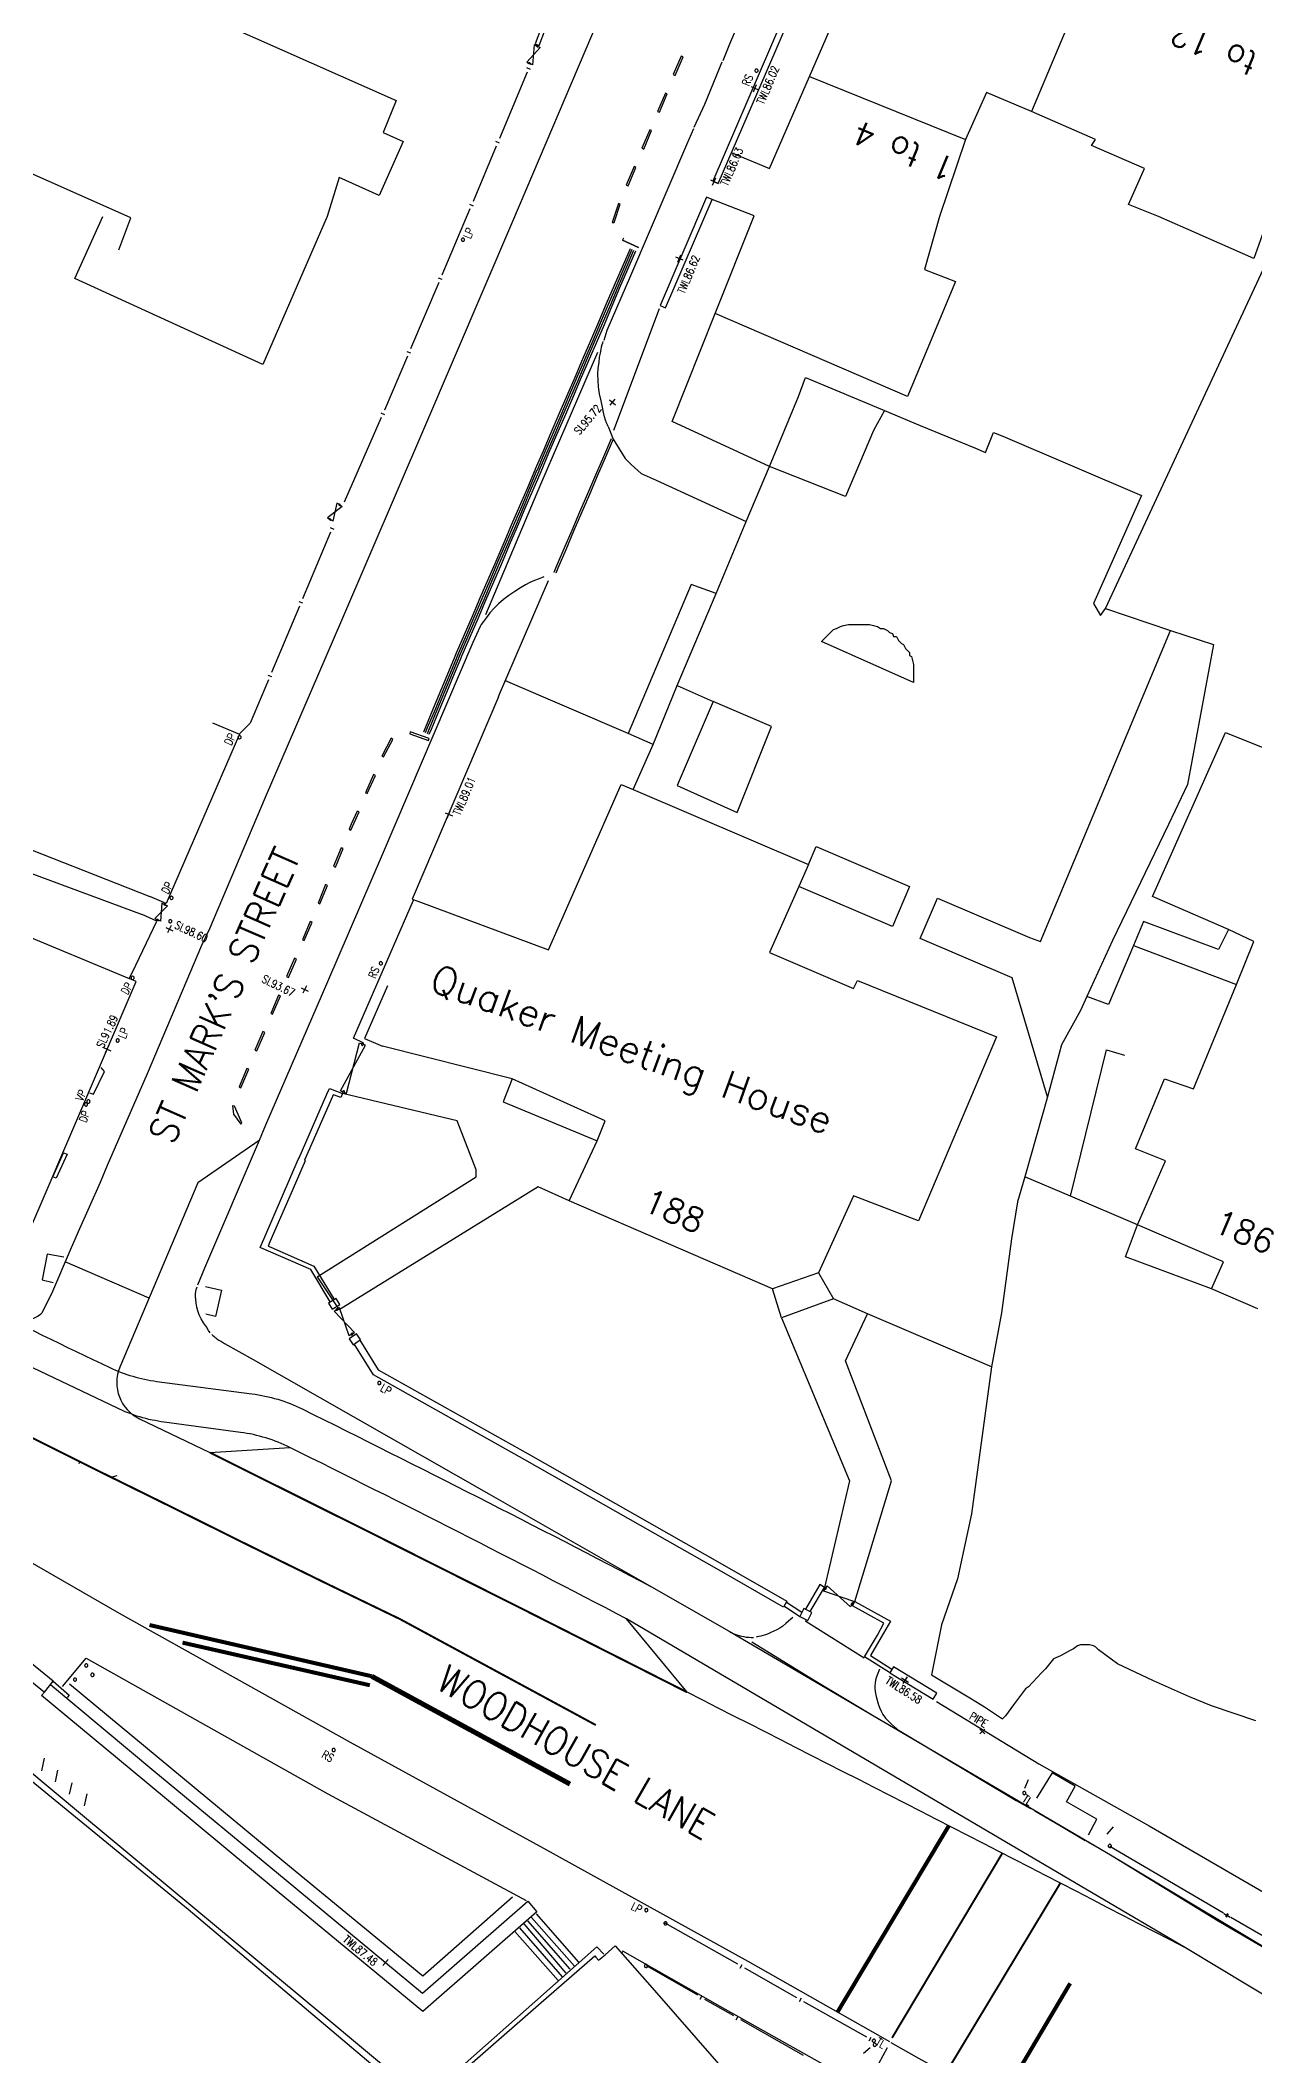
# Model space of a CAD drawing. Extents: x 427500 to 429848, y 434500 to 436505.
# Drawn here: x 429389.2 to 429449.8, y 434908.1 to 435008.8 of the extents above; entities that cross this region are included whole.
import ezdxf

# ---------------------------------------------------------------- set-up
doc = ezdxf.new("R2010")
doc.units = 0
for name, pattern in [('1003', [0.9, 0.6, -0.3]), ('1004', [6, 4, -2]), ('1010', [2, 1, -1]), ('1055', [0.6, 0.1, -0.5])]:
    doc.linetypes.add(name, pattern=pattern)
doc.layers.get('0').update_dxf_attribs({"color": 222})
for name, color, linetype in [('LPTIP_Ex_Base', 8, 'Continuous'), ('PRO-MARKINGS', 7, 'Continuous'), ('PROPOSED', 1, 'Continuous'), ('ROADNAME', 7, 'Continuous')]:
    doc.layers.add(name, color=color, linetype=linetype)
doc.styles.add('LCC Romans', font='romans.shx', dxfattribs={"width": 0.9})
doc.styles.add('MtXpl_Romans', font='romans__.ttf')
doc.styles.get("Standard").update_dxf_attribs({"font": 'romans.shx'})

# ---------------------------------------------------------------- blocks, each defined once
blk = doc.blocks.new('MH_LINE')
at = {"color": 0, "linetype": 'ByBlock', "flags": 128}
blk.add_lwpolyline([(-0.5, 0), (0.5, 0)], dxfattribs=at)
blk = doc.blocks.new('FENCE_UP')
at = {"color": 0, "linetype": 'ByBlock', "flags": 128}
blk.add_lwpolyline([(0, 0.5), (0, -0.5)], dxfattribs=at)
blk = doc.blocks.new('GATE')
at = {"color": 0, "linetype": 'ByBlock', "flags": 128}
for points in [[(-0.450902, 0), (-0.451904, 0.007014), (-0.455912, 0.014028), (-0.460922, 0.019038), (-0.467936, 0.023046), (-0.475952, 0.024048), (-0.482966, 0.023046), (-0.48998, 0.019038), (-0.49499, 0.014028), (-0.498998, 0.007014), (-0.5, 0), (-0.498998, -0.007014), (-0.49499, -0.014028), (-0.48998, -0.019038), (-0.482966, -0.023046), (-0.475952, -0.024048), (-0.467936, -0.023046), (-0.460922, -0.019038), (-0.455912, -0.014028), (-0.451904, -0.007014)], [(-0.475952, 0.024048), (-0.475952, 0.078156), (0.475952, -0.078156), (0.475952, -0.024048)], [(-0.475952, -0.024048), (-0.475952, -0.078156), (0.475952, 0.078156), (0.475952, 0.024048)], [(-0.450902, 0), (-0.451904, -0.007014)], [(0.5, 0), (0.498998, 0.007014), (0.49499, 0.014028), (0.48998, 0.019038), (0.482966, 0.023046), (0.475952, 0.024048), (0.467936, 0.023046), (0.460922, 0.019038), (0.455912, 0.014028), (0.451904, 0.007014), (0.450902, 0), (0.451904, -0.007014), (0.455912, -0.014028), (0.460922, -0.019038), (0.467936, -0.023046), (0.475952, -0.024048), (0.482966, -0.023046), (0.48998, -0.019038), (0.49499, -0.014028), (0.498998, -0.007014)], [(0.5, 0), (0.498998, -0.007014)]]:
    blk.add_lwpolyline(points, dxfattribs=at)
blk = doc.blocks.new('CIRCL')
at = {"color": 0, "linetype": 'ByBlock', "flags": 128}
for points in [[(0.5, 0), (0.475, 0.154), (0.404, 0.293), (0.293, 0.404), (0.154, 0.475), (0, 0.5), (-0.154, 0.475), (-0.293, 0.404), (-0.404, 0.293), (-0.475, 0.154), (-0.5, 0), (-0.475, -0.154), (-0.404, -0.293), (-0.293, -0.404), (-0.154, -0.475), (0, -0.5), (0.154, -0.475), (0.293, -0.404), (0.404, -0.293), (0.475, -0.154)], [(0.5, 0), (0.475, -0.154)]]:
    blk.add_lwpolyline(points, dxfattribs=at)
blk = doc.blocks.new('CROSS_1')
at = {"color": 0, "linetype": 'ByBlock', "flags": 128}
for points in [[(-0.5, 0.5), (0.5, -0.5)], [(0.5, 0.5), (-0.5, -0.5)]]:
    blk.add_lwpolyline(points, dxfattribs=at)
blk = doc.blocks.new('SPOT')
at = {"color": 0, "linetype": 'ByBlock', "flags": 128}
for points in [[(-0.5, 0), (0.5, 0)], [(0, 0.5), (0, -0.5)]]:
    blk.add_lwpolyline(points, dxfattribs=at)

msp = doc.modelspace()

# ---------------------------------------------------------------- linework, layer by layer
at = {"layer": 'LPTIP_Ex_Base', "color": 251, "true_color": 0x636466}
for p, q in [((429427.6, 435007), (429430, 435012.5)), ((429442.05, 435013.2), (429438.7, 435005.25)), ((429398.46, 435009.56), (429406.95, 435005.8)), ((429425.6, 435002.4), (429427.6, 435007)), ((429427.6, 435007), (429435.4, 435003.85)), ((429406.95, 435005.8), (429406.3, 435004.2)), ((429436.45, 435006.2), (429435.4, 435003.85)), ((429438.7, 435005.25), (429436.45, 435006.2)), ((429441.9, 435003.85), (429438.7, 435005.25)), ((429406.3, 435004.2), (429407.3, 435003.75)), ((429393.7, 434999.93), (429384.39, 435004.08)), ((429407.3, 435003.75), (429406.1, 435001.05)), ((429435.4, 435003.85), (429434.1, 435000)), ((429441.7, 435003.55), (429441.9, 435003.85)), ((429444.35, 435002.4), (429441.7, 435003.55)), ((429423.72, 435003.18), (429423.72, 435003.18)), ((429423.72, 435003.18), (429425.6, 435002.4)), ((429443.55, 435000.6), (429444.35, 435002.4)), ((429404.1, 435001.95), (429403.5, 435000)), ((429406.1, 435001.05), (429404.1, 435001.95)), ((429424.84, 435000.03), (429422.74, 435000.85)), ((429445.05, 435000), (429443.55, 435000.6)), ((429390.9, 434996.9), (429392.3, 435000)), ((429393.1, 434998.33), (429393.7, 434999.93)), ((429403.5, 435000), (429400.3, 434992.6)), ((429422.9, 434995.15), (429424.84, 435000.03)), ((429434.1, 435000), (429433.35, 434997.35)), ((429442.4, 434980.4), (429451.5, 435000)), ((429446.41, 434999.4), (429445.05, 435000)), ((429449.8, 434997.9), (429446.41, 434999.4)), ((429450.55, 435000), (429449.8, 434997.9)), ((429433.35, 434997.35), (429434.9, 434996.75)), ((429400.3, 434992.6), (429390.9, 434996.9)), ((429434.9, 434996.75), (429432.5, 434991)), ((429420.75, 434989.75), (429422.9, 434995.15)), ((429432.5, 434991), (429422.9, 434995.15)), ((429427.05, 434991), (429427.4, 434991.95)), ((429427.4, 434991.95), (429431.35, 434990.3)), ((429425.6, 434987.5), (429427.05, 434991)), ((429431.35, 434990.3), (429430.8, 434989.3)), ((429431.35, 434990.3), (429433.14, 434989.55)), ((429417.54, 434989.5), (429417.79, 434988.86)), ((429425.6, 434987.5), (429420.75, 434989.75)), ((429430.8, 434989.3), (429429.4, 434986)), ((429433.14, 434989.55), (429435.9, 434988.41)), ((429436.4, 434988.2), (429436.8, 434989.2)), ((429436.8, 434989.2), (429437.27, 434989.01)), ((429417.79, 434988.86), (429417.79, 434988.86)), ((429417.79, 434988.86), (429417.79, 434988.86)), ((429417.79, 434988.86), (429418.4, 434987.9)), ((429435.9, 434988.41), (429436.4, 434988.2)), ((429437.27, 434989.01), (429444.2, 434986.05)), ((429418.4, 434987.9), (429418.4, 434987.9)), ((429418.4, 434987.9), (429418.7, 434987.6)), ((429418.7, 434987.6), (429419.2, 434987.15)), ((429419.2, 434987.15), (429419.94, 434986.81)), ((429424.45, 434984.75), (429425.6, 434987.5)), ((429429.4, 434986), (429425.6, 434987.5)), ((429419.94, 434986.81), (429424.45, 434984.75)), ((429444.2, 434986.05), (429441.8, 434980.65)), ((429422.95, 434981.15), (429424.45, 434984.75)), ((429421.7, 434981.6), (429418.55, 434974.15)), ((429421, 434976.55), (429422.95, 434981.15)), ((429422.95, 434981.15), (429421.7, 434981.6)), ((429441.8, 434980.65), (429442.15, 434980.05)), ((429442.15, 434980.05), (429442.4, 434980.4)), ((429442.4, 434980.4), (429445.65, 434979.3)), ((429428.2, 434978.75), (429428.8, 434979.35)), ((429428.8, 434979.35), (429428.95, 434979.4)), ((429428.95, 434979.4), (429429.15, 434979.5)), ((429429.15, 434979.5), (429429.3, 434979.55)), ((429429.3, 434979.55), (429429.55, 434979.6)), ((429429.55, 434979.6), (429430.6, 434979.6)), ((429430.6, 434979.6), (429431, 434979.5)), ((429431, 434979.5), (429431.15, 434979.4)), ((429431.15, 434979.4), (429431.3, 434979.4)), ((429431.3, 434979.4), (429431.5, 434979.3)), ((429431.5, 434979.3), (429431.6, 434979.2)), ((429431.6, 434979.2), (429431.75, 434979.15)), ((429431.75, 434979.15), (429431.8, 434979)), ((429439.15, 434963.75), (429445.65, 434979.3)), ((429445.65, 434979.3), (429447.8, 434978.6)), ((429432.8, 434976.7), (429428.2, 434978.75)), ((429431.8, 434979), (429431.95, 434979)), ((429431.95, 434979), (429432.05, 434978.8)), ((429432.05, 434978.8), (429432.2, 434978.65)), ((429432.2, 434978.65), (429432.3, 434978.6)), ((429432.3, 434978.6), (429432.4, 434978.4)), ((429432.4, 434978.4), (429432.6, 434978.2)), ((429432.6, 434978.2), (429432.6, 434978.05)), ((429432.6, 434978.05), (429432.7, 434978)), ((429447.8, 434978.6), (429446.5, 434971.6)), ((429432.7, 434978), (429432.8, 434977.6)), ((429432.8, 434977.6), (429432.8, 434976.7)), ((429418.55, 434974.15), (429412.41, 434976.78)), ((429419.8, 434973.6), (429421, 434976.55)), ((429421, 434976.55), (429422.8, 434975.75)), ((429422.8, 434975.75), (429421, 434971.55)), ((429425.7, 434974.5), (429422.8, 434975.75)), ((429419.8, 434973.6), (429418.55, 434974.15)), ((429424, 434970.2), (429425.7, 434974.5)), ((429444.75, 434966), (429448.4, 434974.2)), ((429448.4, 434974.2), (429451, 434973.15)), ((429418.8, 434971.35), (429419.8, 434973.6)), ((429414.57, 434963.34), (429418.2, 434971.6)), ((429418.2, 434971.6), (429418.8, 434971.35)), ((429418.8, 434971.35), (429427.55, 434967.6)), ((429421, 434971.55), (429424, 434970.2)), ((429446.5, 434971.6), (429445.55, 434969.6)), ((429382.16, 434970.91), (429394.65, 434966.01)), ((429445.55, 434969.6), (429442.75, 434963.8)), ((429427.55, 434967.6), (429427.94, 434968.51)), ((429427.94, 434968.51), (429432.61, 434966.51)), ((429386.8, 434967.88), (429394.27, 434965.11)), ((429427.55, 434967.6), (429427.07, 434966.51)), ((429427.07, 434966.51), (429425.6, 434963.2)), ((429431.75, 434964.5), (429427.07, 434966.51)), ((429432.61, 434966.51), (429431.75, 434964.5)), ((429433.14, 434963.91), (429434, 434965.92)), ((429434, 434965.92), (429438.6, 434963.95)), ((429448.55, 434964.35), (429444.75, 434966)), ((429408.03, 434965.77), (429414.57, 434963.34)), ((429387.93, 434964.27), (429393.62, 434961.9)), ((429437.74, 434961.94), (429433.14, 434963.91)), ((429438.6, 434963.95), (429439.15, 434963.75)), ((429444.3, 434964.75), (429443.8, 434963.55)), ((429448.05, 434963.35), (429444.3, 434964.75)), ((429448.55, 434964.35), (429448.05, 434963.35)), ((429449.8, 434963.75), (429448.55, 434964.35)), ((429425.6, 434963.2), (429429.8, 434961.4)), ((429442.75, 434963.8), (429441.47, 434961.01)), ((429443.8, 434963.55), (429442.55, 434960.6)), ((429443.8, 434963.55), (429448.95, 434961.6)), ((429448.95, 434961.6), (429449.8, 434963.75)), ((429439.5, 434956), (429437.74, 434961.94)), ((429429.8, 434961.4), (429430, 434961.8)), ((429430, 434961.8), (429436.95, 434959)), ((429441.47, 434961.01), (429441.15, 434960.3)), ((429442.55, 434960.6), (429441.47, 434961.01)), ((429446.8, 434956.4), (429448.95, 434961.6)), ((429441.15, 434960.3), (429440.2, 434958.6)), ((429436.95, 434959), (429433.05, 434949.8)), ((429412.75, 434956.9), (429406.27, 434958.52)), ((429440.2, 434958.6), (429439.5, 434956)), ((429440.65, 434951.02), (429442.45, 434958.34)), ((429442.45, 434958.34), (429443.34, 434958.08)), ((429412.75, 434956.9), (429412.3, 434955.75)), ((429417.4, 434954.8), (429412.75, 434956.9)), ((429443.9, 434953.4), (429445.35, 434956.9)), ((429445.35, 434956.9), (429446.8, 434956.4)), ((429410, 434954.8), (429404.27, 434956.16)), ((429439.5, 434956), (429438.36, 434951.99)), ((429412.3, 434955.75), (429417, 434953.8)), ((429410.95, 434952.35), (429410, 434954.8)), ((429417, 434953.8), (429417.4, 434954.8)), ((429415.6, 434950.8), (429417, 434953.8)), ((429445.4, 434952.8), (429443.9, 434953.4)), ((429403, 434947), (429410.95, 434952)), ((429410.95, 434952), (429410.95, 434952.35)), ((429438.36, 434951.99), (429438, 434950.75)), ((429440.65, 434951.02), (429438.36, 434951.99)), ((429444, 434949.6), (429445.4, 434952.8)), ((429414.05, 434951.5), (429404.1, 434945.35)), ((429415.6, 434950.8), (429414.05, 434951.5)), ((429429.8, 434951.05), (429428.05, 434947.2)), ((429433.05, 434949.8), (429429.8, 434951.05)), ((429444, 434949.6), (429440.65, 434951.02)), ((429425.75, 434946.4), (429415.6, 434950.8)), ((429438, 434950.75), (429437.7, 434948.9)), ((429437.7, 434948.9), (429437.2, 434945.2)), ((429443.4, 434948), (429444, 434949.6)), ((429448.3, 434947.75), (429444, 434949.6)), ((429447.7, 434946.4), (429443.4, 434948)), ((429403, 434947), (429404.1, 434945.35)), ((429428.05, 434947.2), (429425.75, 434946.4)), ((429428.05, 434947.2), (429428.8, 434945.9)), ((429447.7, 434946.4), (429448.3, 434947.75)), ((429426.2, 434944.95), (429425.75, 434946.4)), ((429428.8, 434945.9), (429426.2, 434944.95)), ((429430.5, 434945.15), (429428.8, 434945.9)), ((429450, 434945.4), (429447.7, 434946.4)), ((429426.2, 434944.95), (429429.6, 434936.8)), ((429429.4, 434942.8), (429430.5, 434945.15)), ((429436.7, 434942.5), (429430.5, 434945.15)), ((429437.2, 434945.2), (429436.7, 434942.5)), ((429431.7, 434936.8), (429429.4, 434942.8)), ((429436.7, 434942.5), (429435.7, 434935.15)), ((429429.6, 434936.8), (429428.35, 434931.47)), ((429429.88, 434930.76), (429431.7, 434936.8)), ((429435.7, 434935.15), (429435, 434931.9)), ((429435, 434931.9), (429434.2, 434929.6)), ((429434.2, 434929.6), (429433.7, 434927.1)), ((429439.8, 434927.9), (429439.4, 434927.4)), ((429440.15, 434928.05), (429439.8, 434927.9)), ((429440.6, 434928.3), (429440.15, 434928.05)), ((429440.8, 434928.4), (429440.6, 434928.3)), ((429441, 434928.55), (429440.8, 434928.4)), ((429441.15, 434928.6), (429441, 434928.55)), ((429441.6, 434928.6), (429441.15, 434928.6)), ((429441.8, 434928.55), (429441.6, 434928.6)), ((429441.9, 434928.5), (429441.8, 434928.55)), ((429442.05, 434928.35), (429441.9, 434928.5)), ((429443, 434927.65), (429442.05, 434928.35)), ((429444.8, 434926.8), (429443, 434927.65)), ((429433.7, 434927.1), (429435.7, 434925.9)), ((429439.2, 434927.2), (429438.55, 434926.5)), ((429439.4, 434927.4), (429439.2, 434927.2)), ((429446.6, 434926), (429444.8, 434926.8)), ((429435.7, 434925.9), (429436.35, 434925.5)), ((429438.4, 434926.4), (429437.8, 434925.6)), ((429438.55, 434926.5), (429438.4, 434926.4)), ((429447.7, 434925.55), (429446.6, 434926)), ((429436.35, 434925.5), (429437.25, 434924.9)), ((429437.4, 434925.05), (429437.25, 434924.9)), ((429437.8, 434925.6), (429437.4, 434925.05)), ((429449.9, 434924.8), (429447.7, 434925.55))]:
    msp.add_line(p, q, dxfattribs=at)
at = {"layer": 'LPTIP_Ex_Base', "color": 251, "true_color": 0x636466, "flags": 128}
for points in [[(429423.3, 435007.8), (429423.62, 435008.62), (429426.7, 435015.82), (429429.78, 435023.02), (429434.02, 435032.88)], [(429417.05, 435009.81), (429412.77, 434999.75), (429408.37, 434989.46), (429404.22, 434979.81), (429400.41, 434970.95), (429397.63, 434964.39), (429397.23, 434963.56), (429394.51, 434957.15), (429392.51, 434952.56), (429392.16, 434951.71), (429391.06, 434949.24)], [(429413.65, 435007.58), (429413.65, 435007.58)], [(429421.29, 435007.97), (429421.2, 435008.01), (429420.8, 435007.09), (429420.9, 435007.05), (429421.29, 435007.97)], [(429421.85, 435004.46), (429422.38, 435005.62), (429423.25, 435007.72)], [(429413.5, 435007.21), (429412.11, 435003.89)], [(429420.5, 435006.13), (429420.41, 435006.17), (429420.02, 435005.25), (429420.11, 435005.21), (429420.5, 435006.13)], [(429417.35, 434993.82), (429417.5, 434994.32), (429418.68, 434997.05), (429421.48, 435003.59), (429421.82, 435004.4)], [(429419.72, 435004.29), (429419.63, 435004.33), (429419.23, 435003.41), (429419.33, 435003.37), (429419.72, 435004.29)], [(429411.95, 435003.52), (429410.8, 435000.75), (429410.8, 435000.75)], [(429418.93, 435002.45), (429418.84, 435002.49), (429418.45, 435001.57), (429418.54, 435001.53), (429418.93, 435002.45)], [(429410.64, 435000.38), (429409.23, 434997.06)], [(429418.15, 435000.61), (429418.06, 435000.65), (429417.75, 434999.69), (429417.85, 434999.69), (429418.15, 435000.61)], [(429418.64, 434998.38), (429418.24, 434997.46), (429417.85, 434996.54), (429417.45, 434995.63), (429417.06, 434994.71), (429416.66, 434993.79), (429416.27, 434992.87), (429415.88, 434991.95), (429415.48, 434991.03), (429415.09, 434990.11), (429414.69, 434989.19), (429414.3, 434988.27), (429413.9, 434987.36), (429413.9, 434987.35), (429413.51, 434986.44), (429413.12, 434985.52), (429412.72, 434984.6), (429412.33, 434983.68), (429411.93, 434982.76), (429411.54, 434981.84), (429411.14, 434980.92), (429410.75, 434980), (429410.36, 434979.08), (429409.96, 434978.17), (429409.85, 434977.92), (429409.57, 434977.24), (429409.19, 434976.32), (429408.81, 434975.4), (429408.42, 434974.47), (429408.32, 434974.22), (429408.32, 434974.22)], [(429418.73, 434998.34), (429418.33, 434997.42), (429417.94, 434996.51), (429417.55, 434995.59), (429417.15, 434994.67), (429416.76, 434993.75), (429416.36, 434992.83), (429415.97, 434991.91), (429415.57, 434990.99), (429415.18, 434990.07), (429414.78, 434989.15), (429414.39, 434988.24), (429414, 434987.32), (429413.99, 434987.31), (429413.6, 434986.4), (429413.21, 434985.48), (429412.81, 434984.56), (429412.42, 434983.64), (429412.02, 434982.72), (429411.63, 434981.8), (429411.24, 434980.88), (429410.84, 434979.96), (429410.45, 434979.05), (429410.05, 434978.13), (429409.95, 434977.88), (429409.67, 434977.2), (429409.28, 434976.28), (429408.9, 434975.36), (429408.51, 434974.43), (429408.41, 434974.18), (429408.41, 434974.18)], [(429418.82, 434998.3), (429418.43, 434997.39), (429418.03, 434996.47), (429417.64, 434995.55), (429417.24, 434994.63), (429416.85, 434993.71), (429416.45, 434992.79), (429416.06, 434991.87), (429415.67, 434990.95), (429415.27, 434990.03), (429414.88, 434989.11), (429414.48, 434988.2), (429414.09, 434987.28), (429414.08, 434987.27), (429413.69, 434986.36), (429413.3, 434985.44), (429412.91, 434984.52), (429412.51, 434983.6), (429412.12, 434982.68), (429411.72, 434981.76), (429411.33, 434980.84), (429410.93, 434979.92), (429410.54, 434979.01), (429410.14, 434978.09), (429410.04, 434977.84), (429409.76, 434977.16), (429409.37, 434976.24), (429408.99, 434975.32), (429408.61, 434974.39), (429408.5, 434974.14), (429408.5, 434974.14)], [(429418.91, 434998.26), (429418.52, 434997.35), (429418.12, 434996.43), (429417.73, 434995.51), (429417.34, 434994.59), (429416.94, 434993.67), (429416.55, 434992.75), (429416.15, 434991.83), (429415.76, 434990.91), (429415.36, 434989.99), (429414.97, 434989.08), (429414.57, 434988.16), (429414.18, 434987.24), (429414.18, 434987.23), (429413.79, 434986.32), (429413.39, 434985.4), (429413, 434984.48), (429412.6, 434983.56), (429412.21, 434982.64), (429411.81, 434981.72), (429411.42, 434980.8), (429411.03, 434979.89), (429410.63, 434978.97), (429410.24, 434978.05), (429410.13, 434977.8), (429409.85, 434977.13), (429409.47, 434976.2), (429409.08, 434975.28), (429408.7, 434974.36), (429408.59, 434974.1), (429408.59, 434974.1)], [(429418.32, 434998.91), (429418.26, 434998.82), (429419.06, 434998.44), (429418.26, 434998.82)], [(429409.08, 434996.7), (429407.67, 434993.38)], [(429417.83, 434989.32), (429420.12, 434995.39)], [(429411.44, 434980.11), (429414.18, 434986.62), (429417.03, 434993.21)], [(429417.54, 434989.5), (429417.51, 434989.58), (429417.47, 434989.69), (429417.42, 434989.82), (429417.37, 434989.99), (429417.32, 434990.2), (429417.26, 434990.47), (429417.19, 434990.79), (429417.12, 434991.14), (429417.07, 434991.49), (429417.04, 434991.81), (429417.03, 434992.11), (429417.05, 434992.41), (429417.09, 434992.7), (429417.12, 434992.96), (429417.16, 434993.17), (429417.19, 434993.35), (429417.22, 434993.49), (429417.25, 434993.6), (429417.28, 434993.69), (429417.3, 434993.75)], [(429407.52, 434993.01), (429406.37, 434990.32), (429406.37, 434990.32)], [(429406.21, 434989.95), (429404.36, 434985.72)], [(429417.7, 434988.89), (429417.31, 434987.98), (429416.91, 434987.06), (429416.52, 434986.14), (429416.12, 434985.22), (429415.73, 434984.3), (429415.34, 434983.38), (429414.94, 434982.46), (429414.84, 434982.21), (429414.84, 434982.21)], [(429417.79, 434988.86), (429417.4, 434987.94), (429417, 434987.02), (429416.61, 434986.1), (429416.22, 434985.18), (429415.82, 434984.26), (429415.43, 434983.34), (429415.04, 434982.42), (429414.93, 434982.17), (429414.93, 434982.17)], [(429403.68, 434984.21), (429402.28, 434980.89)], [(429403.83, 434984.57), (429403.83, 434984.57)], [(429414.33, 434981.98), (429414.21, 434981.93), (429414.05, 434981.87), (429413.86, 434981.8), (429413.64, 434981.7), (429413.42, 434981.58), (429413.17, 434981.43), (429412.88, 434981.25), (429412.59, 434981.05), (429412.31, 434980.85), (429412.06, 434980.64), (429411.85, 434980.42), (429411.64, 434980.18), (429411.46, 434979.95), (429411.31, 434979.75), (429411.2, 434979.61), (429411.16, 434979.5)], [(429412.07, 434976), (429414.56, 434981.8)], [(429402.12, 434980.52), (429400.73, 434977.2)], [(429411.16, 434979.5), (429410.79, 434978.7), (429406.26, 434968.09), (429403.52, 434961.74), (429400.43, 434954.57), (429400.11, 434953.81), (429397.37, 434947.43), (429397.03, 434946.58)], [(429400.57, 434976.83), (429399.66, 434974.67), (429399.15, 434974.15)], [(429412.06, 434975.98), (429407.76, 434965.88), (429408.03, 434965.77)], [(429397.77, 434974.69), (429399.13, 434974.12), (429395.46, 434965.65), (429394.65, 434966.01)], [(429408.57, 434973.81), (429408.61, 434973.91), (429407.66, 434974.24), (429407.64, 434974.14), (429408.57, 434973.81)], [(429406.78, 434973.85), (429406.7, 434973.92), (429406.24, 434973.02), (429406.33, 434972.98), (429406.78, 434973.85)], [(429405.92, 434972.06), (429405.83, 434972.11), (429405.42, 434971.19), (429405.51, 434971.15), (429405.92, 434972.06)], [(429405.1, 434970.24), (429405.01, 434970.28), (429404.71, 434969.62), (429404.6, 434969.37), (429404.69, 434969.33), (429405.1, 434970.24)], [(429404.31, 434968.41), (429404.21, 434968.44), (429403.82, 434967.52), (429403.92, 434967.48), (429404.31, 434968.41)], [(429344.23, 434966.22), (429344.8, 434965.49), (429345.58, 434964.47), (429346.53, 434963.27), (429347.59, 434961.96), (429348.75, 434960.65), (429350, 434959.3), (429351.39, 434957.83), (429352.88, 434956.32), (429354.44, 434954.83), (429356.01, 434953.43), (429357.77, 434952.02), (429359.72, 434950.58), (429361.65, 434949.22), (429363.32, 434948.06), (429364.56, 434947.19), (429373.65, 434941.53), (429382.87, 434936.08), (429393.12, 434930.19), (429404.66, 434923.74), (429414.32, 434918.44), (429424.53, 434912.79), (429430.75, 434909.26), (429431.6, 434908.78)], [(429403.53, 434966.56), (429403.43, 434966.6), (429403.05, 434965.68), (429403.14, 434965.64), (429403.53, 434966.56)], [(429377.79, 434961.64), (429375.62, 434956.66), (429375.54, 434956.47), (429375.78, 434955.42), (429375.8, 434955.37), (429375.96, 434955.26), (429379.35, 434952.9), (429386.25, 434947.8), (429388.13, 434948.27), (429388.19, 434948.28), (429389.16, 434950.55), (429393.97, 434961.75), (429393.73, 434961.85), (429393.62, 434961.9), (429393.78, 434962.23), (429395, 434964.78), (429394.27, 434965.11)], [(429405.3, 434958.7), (429404.82, 434958.92), (429407.82, 434965.83)], [(429402.75, 434964.72), (429402.66, 434964.76), (429402.27, 434963.84), (429402.36, 434963.8), (429402.75, 434964.72)], [(429401.97, 434962.88), (429401.87, 434962.92), (429401.48, 434962), (429401.57, 434961.96), (429401.97, 434962.88)], [(429401.18, 434961.04), (429401.08, 434961.08), (429400.69, 434960.16), (429400.78, 434960.12), (429401.18, 434961.04)], [(429406.52, 434961.54), (429405.38, 434958.91), (429406.27, 434958.52)], [(429400.39, 434959.21), (429400.29, 434959.25), (429399.9, 434958.33), (429399.99, 434958.29), (429400.39, 434959.21)], [(429391.63, 434956.19), (429391.83, 434956.12), (429392.38, 434957.26), (429392.21, 434957.46)], [(429399.6, 434957.37), (429399.5, 434957.41), (429399.11, 434956.49), (429399.2, 434956.45), (429399.6, 434957.37)], [(429403.65, 434945.75), (429402.69, 434947.36), (429400.2, 434948.44), (429400.16, 434948.46), (429400.34, 434948.87), (429401.28, 434951.05), (429402.06, 434952.86), (429402.1, 434952.95), (429403.49, 434956.13), (429403.62, 434956.41), (429403.67, 434956.39), (429404.27, 434956.16), (429404.19, 434955.96), (429403.88, 434956.07), (429403.81, 434956.1), (429403.77, 434956.01), (429402.37, 434952.83), (429402.41, 434952.79), (429401.59, 434950.91), (429400.65, 434948.74), (429400.56, 434948.53), (429400.7, 434948.47), (429402.84, 434947.53), (429403.84, 434945.89)], [(429398.87, 434955.53), (429398.77, 434955.54), (429398.82, 434955.13), (429399.19, 434954.62), (429399.25, 434954.7), (429398.87, 434955.53)], [(429391.06, 434949.24), (429390.67, 434948.33), (429389.78, 434946.27), (429389.25, 434945.18), (429389.2, 434945.13), (429389.12, 434945.07), (429389.03, 434945.01), (429388.94, 434944.96), (429388.84, 434944.92), (429388.75, 434944.88), (429388.66, 434944.86), (429388.65, 434944.86), (429388.55, 434944.83), (429388.44, 434944.82), (429388.34, 434944.81), (429388.24, 434944.81)], [(429390.35, 434947.97), (429389.52, 434948.13), (429389.27, 434946.84), (429389.81, 434946.71)], [(429397.66, 434944.19), (429397.58, 434944.32), (429397.47, 434944.49), (429397.33, 434944.69), (429397.21, 434944.9), (429397.11, 434945.1), (429397.05, 434945.29), (429397, 434945.48), (429396.97, 434945.68), (429396.95, 434945.86), (429396.93, 434946.01), (429396.93, 434946.14), (429396.95, 434946.26), (429396.97, 434946.36), (429397, 434946.44), (429397.01, 434946.5)], [(429397.42, 434946.52), (429398.23, 434946.33), (429397.93, 434945.02), (429397.44, 434945.13)], [(429397.74, 434944.12), (429397.79, 434944.07), (429397.84, 434944.03), (429397.89, 434943.98), (429397.94, 434943.94), (429397.97, 434943.92), (429397.99, 434943.9), (429398.05, 434943.87), (429398.1, 434943.83), (429398.16, 434943.8), (429398.22, 434943.76), (429398.28, 434943.73), (429398.37, 434943.67), (429399.81, 434942.86), (429411.59, 434936.14), (429421.26, 434930.62), (429423.59, 434929.28), (429423.65, 434929.24), (429423.76, 434929.19), (429423.87, 434929.14), (429423.98, 434929.1), (429424.1, 434929.06), (429424.14, 434929.05), (429424.22, 434929.03), (429424.33, 434929.01), (429424.45, 434928.99), (429424.57, 434928.98), (429424.69, 434928.97), (429424.81, 434928.97)], [(429405.14, 434943.83), (429406.06, 434942.34), (429413.55, 434938.15), (429423.25, 434932.63), (429426.48, 434930.78), (429426.31, 434930.48), (429423.09, 434932.33), (429413.38, 434937.85), (429405.82, 434942.09), (429404.86, 434943.64)], [(429427.23, 434930.22), (429426.46, 434930.72)], [(429427.64, 434930.26), (429428.35, 434931.47), (429428.12, 434931.61), (429427.41, 434930.39)], [(429431.61, 434927.22), (429430.36, 434928), (429431, 434929.09), (429431.32, 434929.68), (429429.75, 434930.55), (429429.88, 434930.76), (429431.66, 434929.78), (429431.19, 434928.98), (429430.65, 434928.07), (429431.72, 434927.38)], [(429426.77, 434929.96), (429426.68, 434929.88), (429426.56, 434929.78), (429426.42, 434929.66), (429426.27, 434929.54), (429426.12, 434929.44), (429425.98, 434929.35), (429425.83, 434929.28), (429425.68, 434929.21), (429425.54, 434929.15), (429425.41, 434929.1), (429425.29, 434929.06), (429425.18, 434929.03), (429425.08, 434929.01), (429425, 434929), (429424.94, 434928.99)], [(429426.35, 434930.53), (429427.12, 434930.02)], [(429430.33, 434927.94), (429427.42, 434929.77), (429427.44, 434929.83)], [(429424.73, 434928.75), (429427.84, 434926.84), (429431.08, 434924.89)], [(429390.29, 434926.51), (429391.46, 434927.94), (429403.54, 434921.15), (429413.45, 434915.82)], [(429389.81, 434926.78), (429390.62, 434926.08), (429390.52, 434925.97)], [(429412.77, 434915.99), (429408.29, 434912.03), (429401.34, 434917.76), (429390.64, 434926.64)], [(429431.11, 434927.39), (429431.07, 434927.3), (429431.02, 434927.16), (429430.96, 434927), (429430.91, 434926.83), (429430.88, 434926.68), (429430.87, 434926.55), (429430.87, 434926.42), (429430.88, 434926.29), (429430.9, 434926.16), (429430.93, 434926.01), (429430.98, 434925.84), (429431.03, 434925.65), (429431.1, 434925.46), (429431.18, 434925.28), (429431.27, 434925.11), (429431.4, 434924.94), (429431.55, 434924.78), (429431.71, 434924.63), (429431.86, 434924.5), (429431.95, 434924.41), (429432, 434924.37), (429437.93, 434920.82), (429438.65, 434920.42)], [(429389.68, 434926.61), (429394.84, 434922.31), (429401.46, 434916.83), (429408.27, 434911.19), (429413.53, 434915.78), (429413.99, 434915.25), (429408.28, 434910.27), (429401.01, 434916.29), (429394.39, 434921.78), (429389.24, 434926.07), (429389.38, 434926.24)], [(429433.96, 434925.77), (429439.07, 434922.65), (429444.58, 434919.56), (429450.4, 434916.17), (429454.26, 434913.93), (429454.67, 434914.07), (429456.5, 434914.67), (429456.64, 434915), (429456.33, 434917.15)], [(429384.84, 434925.09), (429387.88, 434922.5), (429396.57, 434915.38), (429405.47, 434907.85), (429408.24, 434905.51), (429414.06, 434910.6), (429416.88, 434913.06), (429416.93, 434912.99), (429417.07, 434912.83), (429417.39, 434913.11), (429417.9, 434913.56), (429419.86, 434911.32), (429426.06, 434904.23)], [(429417.33, 434913.13), (429416.98, 434913.5), (429413.88, 434910.76), (429408.37, 434905.88), (429406.43, 434907.48), (429402.11, 434911.07), (429391.39, 434919.99), (429385.21, 434925.14), (429385.05, 434924.98)], [(429389.25, 434922.3), (429389.39, 434922.94)], [(429389.94, 434921.75), (429390.05, 434922.33)], [(429390.63, 434921.14), (429390.76, 434921.71)], [(429441.54, 434919.11), (429441.97, 434919.88), (429440.44, 434920.75), (429440.88, 434921.54), (429439.73, 434922.2), (429438.95, 434920.93)], [(429391.39, 434920.56), (429391.51, 434921.15)], [(429441.38, 434918.8), (429440.09, 434919.57), (429438.87, 434920.28)], [(429441.52, 434918.76), (429442.65, 434918.1), (429448.03, 434914.8), (429452.5, 434912.19), (429452.93, 434912.01), (429453.08, 434911.95), (429453.24, 434911.89), (429453.34, 434911.86), (429453.4, 434911.84), (429453.56, 434911.8), (429453.72, 434911.76), (429453.88, 434911.73), (429454.04, 434911.7), (429454.21, 434911.68)], [(429448.29, 434915.19), (429442.61, 434918.52)], [(429413.34, 434914.65), (429415.43, 434912.19)], [(429413.51, 434914.8), (429415.63, 434912.39)], [(429413.72, 434914.97), (429415.87, 434912.53)], [(429413.95, 434915.16), (429416.07, 434912.74)], [(429424.02, 434912.63), (429420.4, 434914.68)], [(429448.31, 434915.17), (429448.63, 434914.99), (429448.63, 434914.99)], [(429451.78, 434913.17), (429448.66, 434914.97)], [(429415.05, 434911.82), (429412.88, 434914.27)], [(429413.12, 434914.46), (429415.25, 434912.01)], [(429434.4, 434904.06), (429430.29, 434906.51), (429423.15, 434910.52), (429418.28, 434913.29), (429418.23, 434913.19)], [(429422.03, 434911.08), (429419.46, 434912.55)], [(429426.98, 434910.96), (429424.37, 434912.43), (429424.37, 434912.43)], [(429423.83, 434910.05), (429422.38, 434910.88), (429422.38, 434910.88)], [(429430.47, 434908.99), (429427.33, 434910.76)], [(429427.3, 434908.07), (429424.18, 434909.85)], [(429430.82, 434908.8), (429430.82, 434908.8)], [(429431.67, 434908.73), (429433.06, 434907.94), (429434.38, 434907.2)], [(429431.48, 434908.45), (429431.05, 434907.66), (429432.61, 434906.81), (429431.95, 434905.67), (429433.13, 434905), (429434.19, 434906.84)]]:
    msp.add_lwpolyline(points, dxfattribs=at)
for points in [[(429423.05, 435001.64), (429425.94, 435008.34), (429428, 435013.19), (429427.72, 435013.3), (429425.66, 435008.46), (429422.78, 435001.76)], [(429414.22, 435009.46), (429413.9, 435008.63), (429414.1, 435008.55), (429414.42, 435009.38)], [(429420.41, 434995.43), (429422.74, 435000.85), (429422.46, 435000.97), (429420.14, 434995.55)], [(429389.97, 434951.92), (429389.8, 434952), (429390.34, 434953.2), (429390.51, 434953.13)], [(429403.76, 434945.38), (429404.14, 434945.62), (429403.95, 434945.92), (429403.57, 434945.68)], [(429404.8, 434943.6), (429405.17, 434943.86), (429404.98, 434944.14), (429404.61, 434943.89)], [(429427.53, 434929.81), (429427.73, 434930.21), (429427.33, 434930.41), (429427.12, 434930.01)], [(429388.3, 434927.12), (429389.38, 434926.24), (429389.82, 434926.79), (429388.74, 434927.66)], [(429433.97, 434926.18), (429431.8, 434927.5), (429431.62, 434927.2), (429433.79, 434925.88)]]:
    msp.add_lwpolyline(points, close=True, dxfattribs=at)
at = {"layer": 'PRO-MARKINGS', "linetype": '1004', "const_width": 0.1, "flags": 128}
msp.add_lwpolyline([(429416.93, 434924.59), (429407.16, 434929.88, -0.003975), (429395.87, 434935.42, -0.003554), (429385.2, 434940.75, -0.009876), (429380.62, 434943.2, -0.047878), (429360.99, 434956.8, -0.085421), (429348.75, 434970.07), (429347.25, 434972.38), (429338.73, 434986.16), (429338.29, 434986.9), (429331.67, 434998.33), (429326, 435008.53)], format="xyb", dxfattribs=at)
at = {"layer": 'PRO-MARKINGS', "linetype": '1010', "const_width": 0.1, "flags": 128}
msp.add_lwpolyline([(429397.65, 434938.21, -0.002064), (429421.49, 434926.23, -0.002064)], format="xyb", dxfattribs=at)
at = {"layer": 'PRO-MARKINGS', "linetype": '1003', "const_width": 0.2, "flags": 128}
for points in [[(429405.73, 434927.03), (429394.63, 434929.59)], [(429396.28, 434928.71), (429405.64, 434926.58)]]:
    msp.add_lwpolyline(points, dxfattribs=at)
at = {"layer": 'PRO-MARKINGS', "flags": 128}
for points, const_width in [([(429415.64, 434921.64), (429405.73, 434927.03)], 0.25), ([(429429.01, 434910.25), (429434.57, 434919.56)], 0.2), ([(429440.63, 434911.68), (429437.06, 434905.64)], 0.2)]:
    msp.add_lwpolyline(points, dxfattribs=dict(at, const_width=const_width))
at = {"layer": 'PRO-MARKINGS', "linetype": '1055', "const_width": 0.1, "flags": 128}
for points in [[(429437.24, 434918.18), (429431.73, 434908.95)], [(429440.14, 434916.69), (429434.5, 434907.33)]]:
    msp.add_lwpolyline(points, dxfattribs=at)
at = {"layer": 'PROPOSED', "flags": 128}
for points in [[(429400.11, 434953.81), (429397.05, 434951.7), (429393.15, 434942.48, 0.400918), (429394.13, 434939.9), (429397.65, 434938.21), (429401.65, 434938.46)], [(429385.92, 434945.76, 0.00786), (429392.65, 434942.46, 0.076785), (429394.99, 434941.77), (429399.75, 434941.15, -0.082549), (429402.26, 434940.39, -0.005736), (429419.72, 434931.5), (429423.59, 434929.28), (429433.73, 434923.34), (429442.65, 434918.1), (429452.5, 434912.19)], [(429471.85, 434898.13), (429446.4, 434913.45), (429418.47, 434929.9, 0.005536), (429401.65, 434938.46, 0.081529), (429399.18, 434939.22), (429395.37, 434939.73, -0.078028), (429392.99, 434940.44), (429388.49, 434942.59)], [(429446.4, 434913.45, 0.002166), (429421.49, 434926.23), (429418.47, 434929.9)]]:
    msp.add_lwpolyline(points, format="xyb", dxfattribs=at)
msp.add_lwpolyline([(429394.62, 434945.93), (429390.42, 434947.74)], dxfattribs=at)
at = {"layer": 'PROPOSED', "color": 5, "flags": 128}
for points in [[(429391.15, 434937.76), (429391.1, 434937.65)], [(429392.72, 434936.98), (429393.02, 434937.06)]]:
    msp.add_lwpolyline(points, dxfattribs=at)

# ---------------------------------------------------------------- block references
at = {"layer": 'LPTIP_Ex_Base', "color": 251, "true_color": 0x636466}
for name, p, xscale, yscale, zscale, rotation in [('GATE', (429413.81, 435008.08), 0.992129, 2, 0.992129, 246.141849), ('FENCE_UP', (429413.57, 435007.39), 0.2, 0.2, 0.2, 247.3185379999999), ('CIRCL', (429424.96, 435007.29), 0.16, 0.16, 0.16, 247.190966), ('SPOT', (429424.88, 435006.41), 0.4, 0.4, 0.4, 67.13361399999998), ('FENCE_UP', (429412.03, 435003.7), 0.2, 0.2, 0.2, 247.3185379999999), ('SPOT', (429422.84, 435001.75), 0.4, 0.4, 0.4, 66.54472400000002), ('FENCE_UP', (429410.72, 435000.56), 0.2, 0.2, 0.2, 247.030998), ('CIRCL', (429410.29, 434998.84), 0.16, 0.16, 0.16, 66.684157), ('SPOT', (429421.1, 434997.9), 0.4, 0.4, 0.4, 67.27694700000002), ('FENCE_UP', (429409.16, 434996.88), 0.2, 0.2, 0.2, 247.030998), ('FENCE_UP', (429407.6, 434993.2), 0.2, 0.2, 0.2, 247.030998), ('FENCE_UP', (429406.29, 434990.13), 0.2, 0.2, 0.2, 246.370089), ('SPOT', (429417.77, 434990.71), 0.4, 0.4, 0.4, 49.45249900000001), ('GATE', (429403.89, 434985.22), 0.91559, 2, 0.91559, 237.109098), ('FENCE_UP', (429403.76, 434984.39), 0.2, 0.2, 0.2, 247.153217), ('FENCE_UP', (429402.2, 434980.7), 0.2, 0.2, 0.2, 247.153217), ('FENCE_UP', (429400.65, 434977.02), 0.2, 0.2, 0.2, 247.153217), ('CIRCL', (429399.13, 434973.97), 0.16, 0.16, 0.16, 67.059814), ('SPOT', (429409.58, 434970.11), 0.4, 0.4, 0.4, 66.54361), ('CIRCL', (429395.73, 434965.94), 0.16, 0.16, 0.16, 67.059814), ('GATE', (429395.21, 434965.22), 0.886978, 2, 0.886978, 245.619663), ('SPOT', (429395.62, 434964.37), 0.4, 0.4, 0.4, 334.512207), ('CIRCL', (429395.67, 434964.77), 0.16, 0.16, 0.16, 247.144286), ('CIRCL', (429393.79, 434961.94), 0.16, 0.16, 0.16, 64.144265), ('CIRCL', (429406.19, 434962.67), 0.16, 0.16, 0.16, 247.190966), ('SPOT', (429402.38, 434961.36), 0.4, 0.4, 0.4, 333.643066), ('CIRCL', (429393.04, 434958.81), 0.16, 0.16, 0.16, 66.684157), ('SPOT', (429392.51, 434958.38), 0.4, 0.4, 0.4, 64.290001), ('GATE', (429404.8, 434957.43), 2.709194, 2, 2.709194, 68.34485800000002), ('CIRCL', (429391.46, 434955.61), 0.16, 0.16, 0.16, 69.746804), ('GATE', (429404.37, 434944.75), 1.514271, 2, 1.514271, 121.535137), ('CIRCL', (429406.11, 434941.69), 0.16, 0.16, 0.16, 296.852421), ('GATE', (429429.07, 434931.03), 1.625398, 2, 1.625398, 149.578101), ('CIRCL', (429391.47, 434927.57), 0.16, 0.16, 0.16, 51.793174), ('CIRCL', (429390.91, 434926.86), 0.16, 0.16, 0.16, 51.793174), ('SPOT', (429432.38, 434926.84), 0.4, 0.4, 0.4, 327.585835), ('CIRCL', (429403.83, 434923.34), 0.16, 0.16, 0.16, 314.560102), ('MH_LINE', (429438.45, 434921.65), 0.468318, 0.468318, 0.468318, 66.785345), ('CIRCL', (429438.34, 434921.19), 0.16, 0.16, 0.16, 75.542053), ('MH_LINE', (429442.64, 434919.32), 0.489449, 0.489449, 0.489449, 51.228672), ('CIRCL', (429442.61, 434918.55), 0.16, 0.16, 0.16, 329.578628), ('CIRCL', (429419.45, 434915.34), 0.16, 0.16, 0.16, 296.852421), ('CIRCL', (429420.41, 434914.68), 0.16, 0.16, 0.16, 330.586616), ('FENCE_UP', (429448.46, 434915.09), 0.2, 0.2, 0.2, 149.582186), ('FENCE_UP', (429448.49, 434915.07), 0.2, 0.2, 0.2, 149.907579), ('SPOT', (429406.42, 434912.72), 0.4, 0.4, 0.4, 320.607498), ('CIRCL', (429419.44, 434912.55), 0.16, 0.16, 0.16, 330.312968), ('FENCE_UP', (429424.2, 434912.53), 0.2, 0.2, 0.2, 150.471414), ('FENCE_UP', (429422.2, 434910.98), 0.2, 0.2, 0.2, 150.298017), ('FENCE_UP', (429427.16, 434910.86), 0.2, 0.2, 0.2, 150.571174), ('FENCE_UP', (429424, 434909.95), 0.2, 0.2, 0.2, 150.27161), ('FENCE_UP', (429430.64, 434908.9), 0.2, 0.2, 0.2, 150.571174), ('CIRCL', (429430.82, 434908.81), 0.16, 0.16, 0.16, 155.667421), ('CIRCL', (429430.87, 434908.61), 0.16, 0.16, 0.16, 329.563577), ('MH_LINE', (429430.47, 434908.33), 0.421588, 0.421588, 0.421588, 39.948258)]:
    msp.add_blockref(name, p, dxfattribs=dict(at, xscale=xscale, yscale=yscale, zscale=zscale, rotation=rotation))
for name, p, xscale, yscale, zscale in [('CIRCL', (429391.58, 434955.76), 0.16, 0.16, 0.16), ('CIRCL', (429391.78, 434927.1), 0.16, 0.16, 0.16), ('CROSS_1', (429436.24, 434924.27), 0.24, 0.24, 0.24)]:
    msp.add_blockref(name, p, dxfattribs=dict(at, xscale=xscale, yscale=yscale, zscale=zscale))

# ---------------------------------------------------------------- texts
at = {"layer": 'LPTIP_Ex_Base', "color": 251, "true_color": 0x636466, "style": 'MtXpl_Romans'}
for s, height, rotation, p in [('9 to 12', 1.2, 157.7, (429451.81, 435007.4)), ('1 to 4', 1.2, 157.7, (429435.02, 435002.81)), ('Quaker Meeting House', 1.4, 340, (429408.54, 434961.34)), ('188', 1.2, 336.8, (429419.19, 434950.35)), ('186', 1.2, 336.8, (429447.69, 434949.3))]:
    msp.add_text(s, height=height, rotation=rotation, dxfattribs=at).set_placement(p)
at = {"layer": 'LPTIP_Ex_Base', "color": 251, "true_color": 0x636466, "width": 0.8}
for s, rotation, p in [('TWL86.02', 67.1336, (429425.32, 435005.56)), ('RS', 66.6022, (429424.58, 435006.47)), ('TWL86.63', 66.5447, (429423.51, 435001.48)), ('LP', 66.8858, (429410.66, 434998.84)), ('TWL86.62', 67.2769, (429421.36, 434996.09)), ('SL95.72', 49.4525, (429416.11, 434989.05)), ('DP', 63.8608, (429398.71, 434973.52)), ('TWL89.01', 66.5436, (429410.14, 434970.02)), ('DP', 62.6222, (429395.56, 434966.09)), ('SL98.60', 334.5122, (429395.85, 434964.44)), ('SL93.67', 333.6431, (429400.2, 434961.75)), ('RS', 66.1136, (429405.91, 434961.87)), ('DP', 61.1328, (429393.53, 434961.06)), ('SL91.89', 64.29, (429392.32, 434958.39)), ('LP', 68.4589, (429393.42, 434958.86)), ('VP', 63.7333, (429391.27, 434955.74)), ('DP', 70.2531, (429391.47, 434954.67)), ('LP', -30.8811, (429406.12, 434941.33)), ('TWL86.58', -32.4142, (429431.36, 434926.71)), ('PIPE', -30.4797, (429435.55, 434924.92)), ('RS', -28.8356, (429403.2, 434922.99)), ('TL', -33.1786, (429438.2, 434920.79)), ('LP', -28.0244, (429418.65, 434915.4)), ('TWL87.48', -39.3925, (429404.26, 434913.8)), ('TL', -30.8014, (429430.87, 434908.63))]:
    msp.add_text(s, height=0.4, rotation=rotation, dxfattribs=at).set_placement(p)
at = {"layer": 'ROADNAME', "style": 'LCC Romans', "width": 0.9}
for s, rotation, p in [("ST MARK'S STREET", 66.1982, (429395.82, 434953.54)), ('WOODHOUSE LANE', 330.3874, (429408.87, 434926.45))]:
    msp.add_text(s, height=1.4, rotation=rotation, dxfattribs=at).set_placement(p)

doc.saveas('drawing.dxf')
